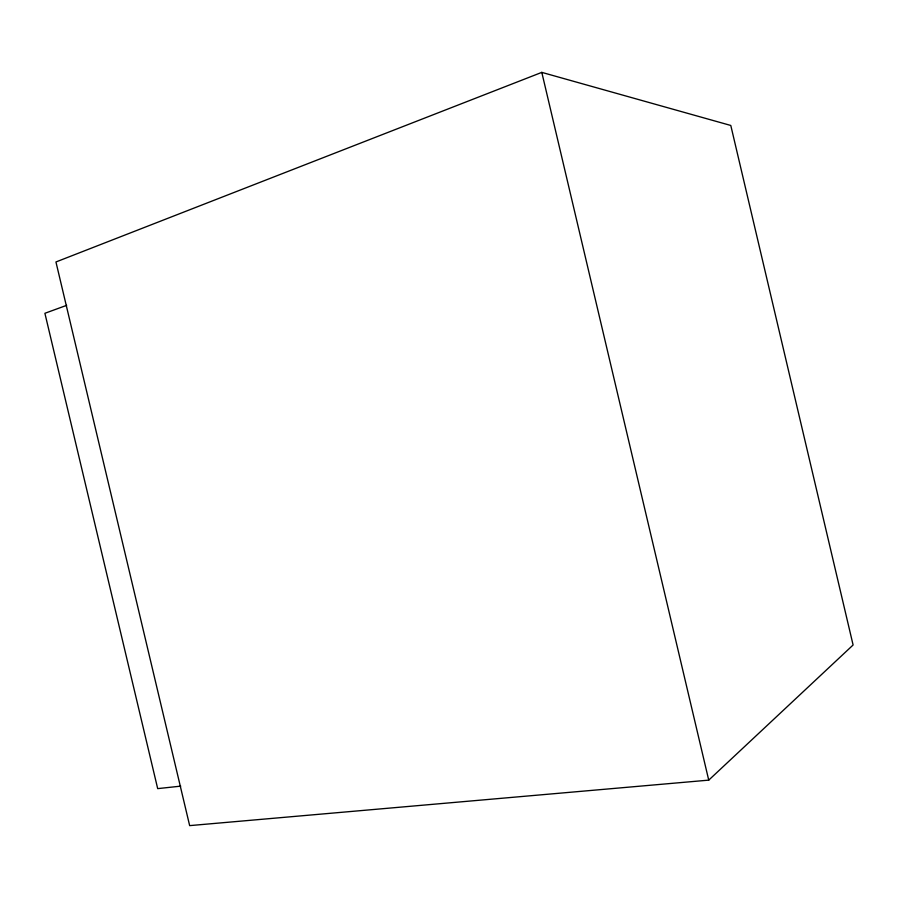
<?xml version="1.0" encoding="UTF-8"?>
<svg xmlns="http://www.w3.org/2000/svg" width="898" height="898" viewBox="0 0 898 898"><rect width="100%" height="100%" fill="white"/><g stroke="black" fill="none" stroke-linecap="round" stroke-linejoin="round"><path stroke-width="1.35" d="M708.735 780.138L853.1 645L730.792 125.462L541.797 72.379L55.945 261.969L189.658 825.621L708.735 780.138L541.797 72.379M66.665 305.342L44.9 313.29L157.689 788.624L180.722 786.143"/></g></svg>
